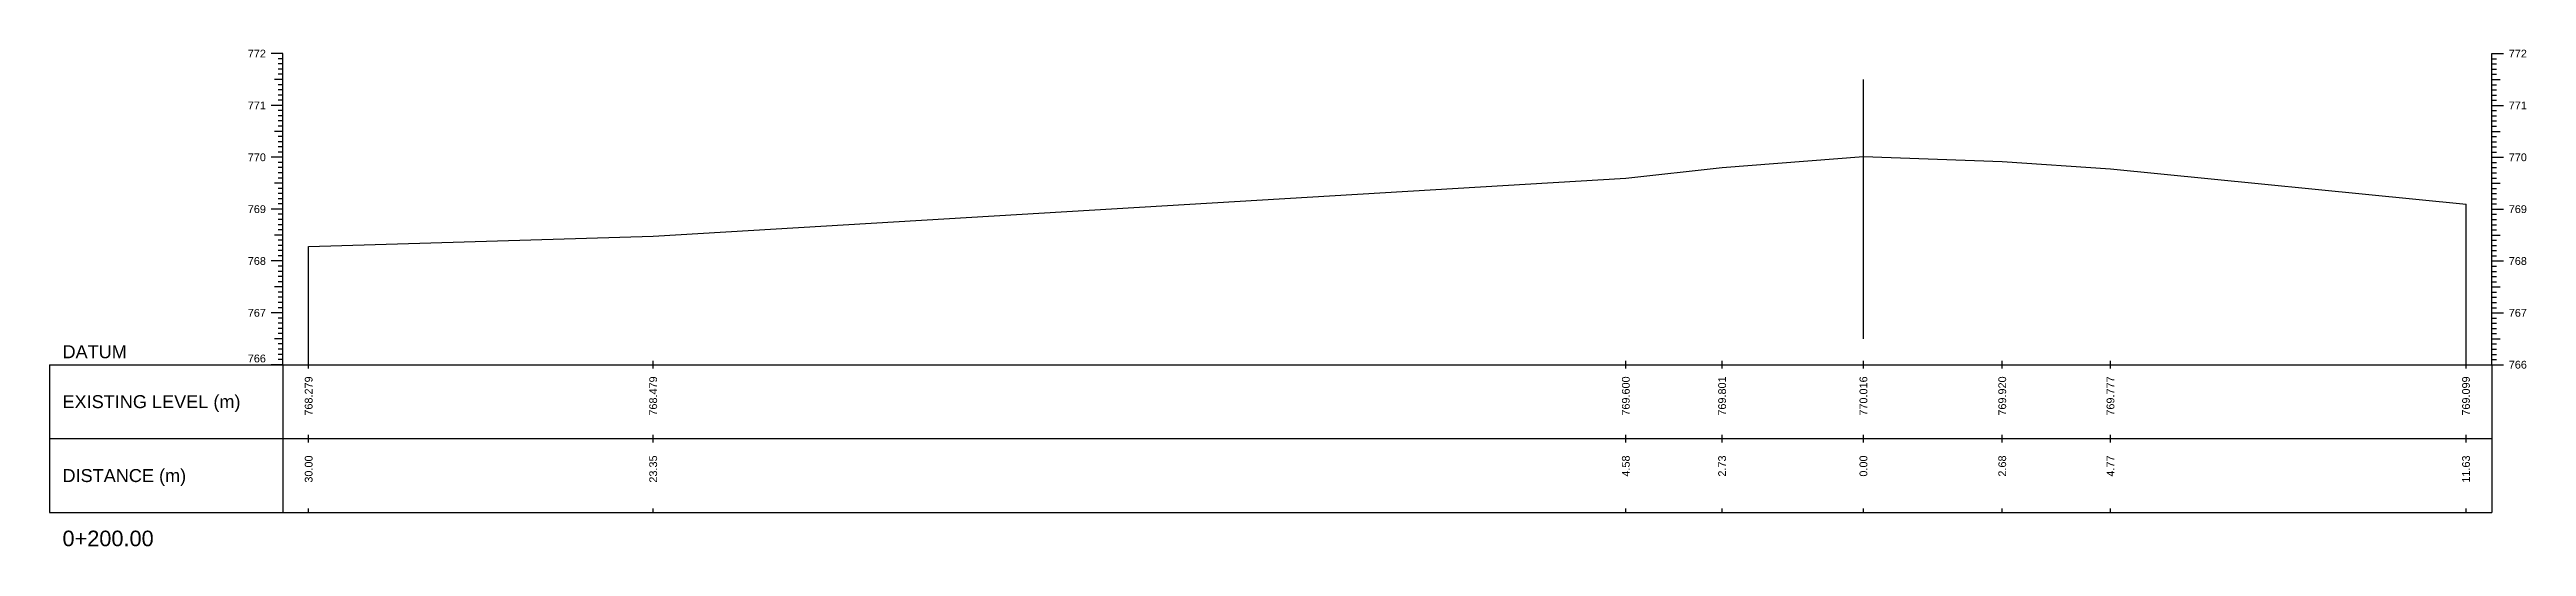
# Model space of a CAD drawing. Header units: millimetres. Extents: x 505 to 14020, y 627 to 6964.
# Drawn here: x 7845.6 to 8323.5, y 5292.4 to 5388.2 of the extents above; entities that cross this region are included whole.
import ezdxf
from ezdxf.enums import TextEntityAlignment as Align

# ---------------------------------------------------------------- set-up
doc = ezdxf.new("R2010")
doc.units = ezdxf.units.MM
for name, color, linetype in [('CL', 4, 'Continuous'), ('CS_Drawing', 7, 'Continuous'), ('GL', 3, 'Continuous')]:
    doc.layers.add(name, color=color, linetype=linetype)
doc.styles.get("Standard").update_dxf_attribs({"font": 'arial.ttf'})

msp = doc.modelspace()

# ---------------------------------------------------------------- linework, layer by layer
at = {"layer": 'CL', "ltscale": 10}
msp.add_line((8195.56, 5332.421), (8195.56, 5382.421), dxfattribs=at)
at = {"layer": 'CS_Drawing'}
for p, q in [((7890.56, 5387.421), (7888.31, 5387.421)), ((7890.56, 5387.421), (7888.985, 5387.421)), ((7890.56, 5387.421), (7889.66, 5387.421)), ((7890.56, 5386.421), (7889.66, 5386.421)), ((7890.56, 5327.421), (7890.56, 5387.421)), ((8316.834, 5387.421), (8319.084, 5387.421)), ((8316.834, 5387.421), (8318.409, 5387.421)), ((8316.834, 5387.421), (8317.734, 5387.421)), ((8316.834, 5327.421), (8316.834, 5387.421)), ((8316.834, 5386.421), (8317.734, 5386.421)), ((7890.56, 5382.421), (7888.985, 5382.421)), ((7890.56, 5385.421), (7889.66, 5385.421)), ((7890.56, 5384.421), (7889.66, 5384.421)), ((7890.56, 5383.421), (7889.66, 5383.421)), ((7890.56, 5382.421), (7889.66, 5382.421)), ((8316.834, 5385.421), (8317.734, 5385.421)), ((8316.834, 5384.421), (8317.734, 5384.421)), ((8316.834, 5383.421), (8317.734, 5383.421)), ((8316.834, 5382.421), (8318.409, 5382.421)), ((8316.834, 5382.421), (8317.734, 5382.421)), ((7890.56, 5377.421), (7888.31, 5377.421)), ((7890.56, 5377.421), (7888.985, 5377.421)), ((7890.56, 5381.421), (7889.66, 5381.421)), ((7890.56, 5380.421), (7889.66, 5380.421)), ((7890.56, 5379.421), (7889.66, 5379.421)), ((7890.56, 5378.421), (7889.66, 5378.421)), ((7890.56, 5377.421), (7889.66, 5377.421)), ((8316.834, 5381.421), (8317.734, 5381.421)), ((8316.834, 5380.421), (8317.734, 5380.421)), ((8316.834, 5379.421), (8317.734, 5379.421)), ((8316.834, 5378.421), (8317.734, 5378.421)), ((8316.834, 5377.421), (8319.084, 5377.421)), ((8316.834, 5377.421), (8318.409, 5377.421)), ((8316.834, 5377.421), (8317.734, 5377.421)), ((7890.56, 5372.421), (7888.985, 5372.421)), ((7890.56, 5376.421), (7889.66, 5376.421)), ((7890.56, 5375.421), (7889.66, 5375.421)), ((7890.56, 5374.421), (7889.66, 5374.421)), ((7890.56, 5373.421), (7889.66, 5373.421)), ((7890.56, 5372.421), (7889.66, 5372.421)), ((8316.834, 5376.421), (8317.734, 5376.421)), ((8316.834, 5375.421), (8317.734, 5375.421)), ((8316.834, 5374.421), (8317.734, 5374.421)), ((8316.834, 5373.421), (8317.734, 5373.421)), ((8316.834, 5372.421), (8318.409, 5372.421)), ((8316.834, 5372.421), (8317.734, 5372.421)), ((7890.56, 5367.421), (7888.31, 5367.421)), ((7890.56, 5367.421), (7888.985, 5367.421)), ((7890.56, 5371.421), (7889.66, 5371.421)), ((7890.56, 5370.421), (7889.66, 5370.421)), ((7890.56, 5369.421), (7889.66, 5369.421)), ((7890.56, 5368.421), (7889.66, 5368.421)), ((7890.56, 5367.421), (7889.66, 5367.421)), ((8316.834, 5371.421), (8317.734, 5371.421)), ((8316.834, 5370.421), (8317.734, 5370.421)), ((8316.834, 5369.421), (8317.734, 5369.421)), ((8316.834, 5368.421), (8317.734, 5368.421)), ((8316.834, 5367.421), (8319.084, 5367.421)), ((8316.834, 5367.421), (8318.409, 5367.421)), ((8316.834, 5367.421), (8317.734, 5367.421)), ((7890.56, 5366.421), (7889.66, 5366.421)), ((7890.56, 5365.421), (7889.66, 5365.421)), ((7890.56, 5364.421), (7889.66, 5364.421)), ((7890.56, 5363.421), (7889.66, 5363.421)), ((8316.834, 5366.421), (8317.734, 5366.421)), ((8316.834, 5365.421), (8317.734, 5365.421)), ((8316.834, 5364.421), (8317.734, 5364.421)), ((8316.834, 5363.421), (8317.734, 5363.421)), ((7890.56, 5362.421), (7888.985, 5362.421)), ((7890.56, 5362.421), (7889.66, 5362.421)), ((7890.56, 5361.421), (7889.66, 5361.421)), ((7890.56, 5360.421), (7889.66, 5360.421)), ((7890.56, 5359.421), (7889.66, 5359.421)), ((7890.56, 5358.421), (7889.66, 5358.421)), ((8311.834, 5327.421), (8311.834, 5358.411)), ((8316.834, 5362.421), (8318.409, 5362.421)), ((8316.834, 5362.421), (8317.734, 5362.421)), ((8316.834, 5361.421), (8317.734, 5361.421)), ((8316.834, 5360.421), (8317.734, 5360.421)), ((8316.834, 5359.421), (8317.734, 5359.421)), ((8316.834, 5358.421), (8317.734, 5358.421)), ((7890.56, 5357.421), (7888.31, 5357.421)), ((7890.56, 5357.421), (7888.985, 5357.421)), ((7890.56, 5357.421), (7889.66, 5357.421)), ((7890.56, 5356.421), (7889.66, 5356.421)), ((7890.56, 5355.421), (7889.66, 5355.421)), ((7890.56, 5354.421), (7889.66, 5354.421)), ((7890.56, 5353.421), (7889.66, 5353.421)), ((8316.834, 5357.421), (8319.084, 5357.421)), ((8316.834, 5357.421), (8318.409, 5357.421)), ((8316.834, 5357.421), (8317.734, 5357.421)), ((8316.834, 5356.421), (8317.734, 5356.421)), ((8316.834, 5355.421), (8317.734, 5355.421)), ((8316.834, 5354.421), (8317.734, 5354.421)), ((8316.834, 5353.421), (8317.734, 5353.421)), ((7890.56, 5352.421), (7888.985, 5352.421)), ((7890.56, 5352.421), (7889.66, 5352.421)), ((7890.56, 5351.421), (7889.66, 5351.421)), ((7890.56, 5350.421), (7889.66, 5350.421)), ((7890.56, 5349.421), (7889.66, 5349.421)), ((7890.56, 5348.421), (7889.66, 5348.421)), ((7895.56, 5327.421), (7895.56, 5350.211)), ((8316.834, 5352.421), (8318.409, 5352.421)), ((8316.834, 5352.421), (8317.734, 5352.421)), ((8316.834, 5351.421), (8317.734, 5351.421)), ((8316.834, 5350.421), (8317.734, 5350.421)), ((8316.834, 5349.421), (8317.734, 5349.421)), ((8316.834, 5348.421), (8317.734, 5348.421)), ((7890.56, 5347.421), (7888.31, 5347.421)), ((7890.56, 5347.421), (7888.985, 5347.421)), ((7890.56, 5347.421), (7889.66, 5347.421)), ((7890.56, 5346.421), (7889.66, 5346.421)), ((7890.56, 5345.421), (7889.66, 5345.421)), ((7890.56, 5344.421), (7889.66, 5344.421)), ((7890.56, 5343.421), (7889.66, 5343.421)), ((8316.834, 5347.421), (8319.084, 5347.421)), ((8316.834, 5347.421), (8318.409, 5347.421)), ((8316.834, 5347.421), (8317.734, 5347.421)), ((8316.834, 5346.421), (8317.734, 5346.421)), ((8316.834, 5345.421), (8317.734, 5345.421)), ((8316.834, 5344.421), (8317.734, 5344.421)), ((8316.834, 5343.421), (8317.734, 5343.421)), ((7890.56, 5342.421), (7888.985, 5342.421)), ((7890.56, 5342.421), (7889.66, 5342.421)), ((7890.56, 5341.421), (7889.66, 5341.421)), ((7890.56, 5340.421), (7889.66, 5340.421)), ((7890.56, 5339.421), (7889.66, 5339.421)), ((8316.834, 5342.421), (8318.409, 5342.421)), ((8316.834, 5342.421), (8317.734, 5342.421)), ((8316.834, 5341.421), (8317.734, 5341.421)), ((8316.834, 5340.421), (8317.734, 5340.421)), ((8316.834, 5339.421), (8317.734, 5339.421)), ((7890.56, 5337.421), (7888.31, 5337.421)), ((7890.56, 5337.421), (7888.985, 5337.421)), ((7890.56, 5338.421), (7889.66, 5338.421)), ((7890.56, 5337.421), (7889.66, 5337.421)), ((7890.56, 5336.421), (7889.66, 5336.421)), ((7890.56, 5335.421), (7889.66, 5335.421)), ((7890.56, 5334.421), (7889.66, 5334.421)), ((8316.834, 5338.421), (8317.734, 5338.421)), ((8316.834, 5337.421), (8319.084, 5337.421)), ((8316.834, 5337.421), (8318.409, 5337.421)), ((8316.834, 5337.421), (8317.734, 5337.421)), ((8316.834, 5336.421), (8317.734, 5336.421)), ((8316.834, 5335.421), (8317.734, 5335.421)), ((8316.834, 5334.421), (8317.734, 5334.421)), ((7890.56, 5332.421), (7888.985, 5332.421)), ((7890.56, 5333.421), (7889.66, 5333.421)), ((7890.56, 5332.421), (7889.66, 5332.421)), ((7890.56, 5331.421), (7889.66, 5331.421)), ((7890.56, 5330.421), (7889.66, 5330.421)), ((7890.56, 5329.421), (7889.66, 5329.421)), ((8316.834, 5333.421), (8317.734, 5333.421)), ((8316.834, 5332.421), (8318.409, 5332.421)), ((8316.834, 5332.421), (8317.734, 5332.421)), ((8316.834, 5331.421), (8317.734, 5331.421)), ((8316.834, 5330.421), (8317.734, 5330.421)), ((8316.834, 5329.421), (8317.734, 5329.421)), ((7845.56, 5327.421), (7890.56, 5327.421)), ((7845.56, 5327.421), (7845.56, 5298.921)), ((7890.56, 5327.421), (7888.31, 5327.421)), ((7890.56, 5327.421), (7888.985, 5327.421)), ((7890.56, 5328.421), (7889.66, 5328.421)), ((7890.56, 5327.421), (7889.66, 5327.421)), ((7890.56, 5327.421), (8316.834, 5327.421)), ((7890.56, 5327.421), (7890.56, 5298.921)), ((7895.56, 5326.671), (7895.56, 5328.171)), ((7962.037, 5326.671), (7962.037, 5328.171)), ((8149.716, 5326.671), (8149.716, 5328.171)), ((8168.289, 5326.671), (8168.289, 5328.171)), ((8195.559, 5326.671), (8195.559, 5328.171)), ((8222.349, 5326.671), (8222.349, 5328.171)), ((8243.23, 5326.671), (8243.23, 5328.171)), ((8311.834, 5326.671), (8311.834, 5328.171)), ((8316.834, 5328.421), (8317.734, 5328.421)), ((8316.834, 5327.421), (8319.084, 5327.421)), ((8316.834, 5327.421), (8318.409, 5327.421)), ((8316.834, 5327.421), (8317.734, 5327.421)), ((8316.834, 5327.421), (8316.834, 5298.921)), ((7845.56, 5313.171), (7890.56, 5313.171)), ((7890.56, 5313.171), (8316.834, 5313.171)), ((7890.56, 5313.171), (8316.834, 5313.171)), ((7895.56, 5312.421), (7895.56, 5313.921)), ((7962.037, 5312.421), (7962.037, 5313.921)), ((8149.716, 5312.421), (8149.716, 5313.921)), ((8168.289, 5312.421), (8168.289, 5313.921)), ((8195.559, 5312.421), (8195.559, 5313.921)), ((8222.349, 5312.421), (8222.349, 5313.921)), ((8243.23, 5312.421), (8243.23, 5313.921)), ((8311.834, 5312.421), (8311.834, 5313.921)), ((7845.56, 5298.921), (7890.56, 5298.921)), ((7890.56, 5298.921), (8316.834, 5298.921)), ((7895.56, 5298.921), (7895.56, 5299.671)), ((7962.037, 5298.921), (7962.037, 5299.671)), ((8149.716, 5298.921), (8149.716, 5299.671)), ((8168.289, 5298.921), (8168.289, 5299.671)), ((8195.559, 5298.921), (8195.559, 5299.671)), ((8222.349, 5298.921), (8222.349, 5299.671)), ((8243.23, 5298.921), (8243.23, 5299.671)), ((8311.834, 5298.921), (8311.834, 5299.671))]:
    msp.add_line(p, q, dxfattribs=at)
at = {"layer": 'GL'}
msp.add_lwpolyline([(7895.56, 5350.211), (7962.037, 5352.211), (8149.716, 5363.421), (8168.289, 5365.431), (8195.559, 5367.581), (8222.349, 5366.621), (8243.23, 5365.191), (8311.834, 5358.411)], dxfattribs=at)

# ---------------------------------------------------------------- texts
at = {"layer": 'CS_Drawing'}
for s, p in [('772', (7887.31, 5387.421)), ('771', (7887.31, 5377.421)), ('770', (7887.31, 5367.421)), ('769', (7887.31, 5357.421)), ('768', (7887.31, 5347.421)), ('767', (7887.31, 5337.421))]:
    msp.add_text(s, height=1.5, dxfattribs=at).set_placement(p, align=Align.MIDDLE_RIGHT)
for s, height, p in [('772', 1.5, (8320.084, 5387.421)), ('771', 1.5, (8320.084, 5377.421)), ('770', 1.5, (8320.084, 5367.421)), ('769', 1.5, (8320.084, 5357.421)), ('768', 1.5, (8320.084, 5347.421)), ('767', 1.5, (8320.084, 5337.421)), ('DATUM', 2.5, (7848.06, 5329.921)), ('766', 1.5, (8320.084, 5327.421)), ('766', 1.5, (8320.084, 5327.421)), ('EXISTING LEVEL (m)', 2.5, (7848.06, 5320.296)), ('DISTANCE (m)', 2.5, (7848.06, 5306.046)), ('0+200.00', 3, (7848.06, 5293.921))]:
    msp.add_text(s, height=height, dxfattribs=at).set_placement(p, align=Align.MIDDLE_LEFT)
msp.add_text('766', height=1.5, dxfattribs=at).set_placement((7887.31, 5327.871), align=Align.RIGHT)
for s, p in [('768.279', (7895.56, 5325.171)), ('768.479', (7962.037, 5325.171)), ('769.600', (8149.716, 5325.171)), ('769.801', (8168.289, 5325.171)), ('770.016', (8195.559, 5325.171)), ('769.920', (8222.349, 5325.171)), ('769.777', (8243.23, 5325.171)), ('769.099', (8311.834, 5325.171)), ('30.00', (7895.56, 5309.921)), ('23.35', (7962.037, 5309.921)), ('4.58', (8149.716, 5309.921)), ('2.73', (8168.289, 5309.921)), ('0.00', (8195.559, 5309.921)), ('2.68', (8222.349, 5309.921)), ('4.77', (8243.23, 5309.921)), ('11.63', (8311.834, 5309.921))]:
    msp.add_text(s, height=1.5, rotation=90, dxfattribs=at).set_placement(p, align=Align.MIDDLE_RIGHT)

doc.saveas('drawing.dxf')
